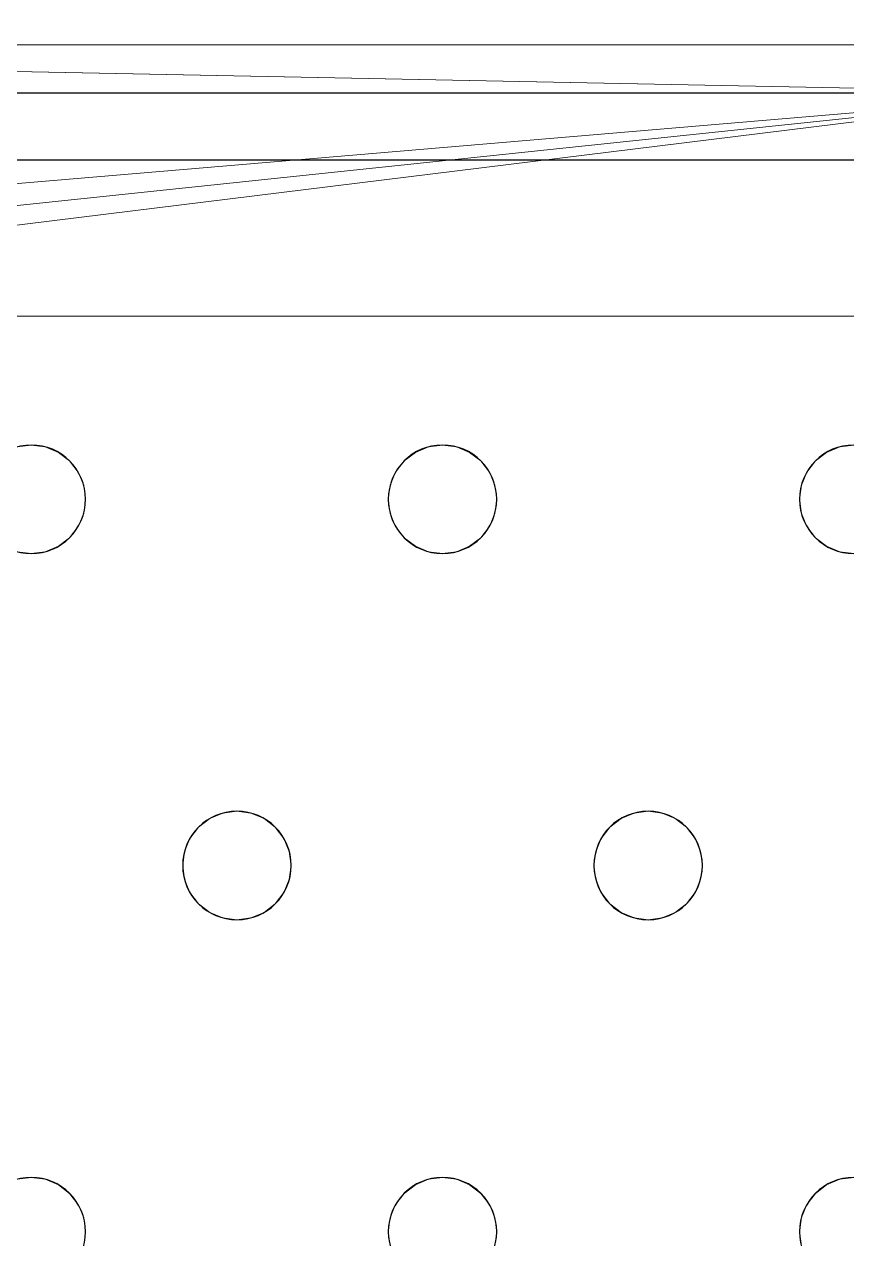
# Model space of a CAD drawing. Header units: millimetres. Extents: x -1 to 1201, y -701 to 1.
# Drawn here: x 998.9 to 1059.6, y -152.5 to -63 of the extents above; entities that cross this region are included whole.
import ezdxf

# ---------------------------------------------------------------- set-up
doc = ezdxf.new("R2010")
doc.units = ezdxf.units.MM
doc.layers.add('IQ_200_3D', color=1, linetype='Continuous')
doc.layers.add('IQ_204_2D', color=7, linetype='Continuous')

msp = doc.modelspace()

# ---------------------------------------------------------------- linework, layer by layer
at = {"layer": 'IQ_200_3D', "lineweight": 18}
for points in [[(1144.5, -64.5, 750), (55.5, -64.5, 750), (55.5, -84.5, 750), (1144.5, -84.5, 750)], [(1144.5, -84.5, 650), (55.5, -84.5, 650), (55.5, -64.5, 650), (1144.5, -64.5, 650)], [(1144.5, -64.5, 650), (55.5, -64.5, 650), (55.5, -64.5, 750), (1144.5, -64.5, 750)], [(1075.651, -73, 890), (1075.651, -73, 888), (645.451, -73, 888), (645.451, -73, 890)], [(1144.5, -84.5, 750), (55.5, -84.5, 750), (55.5, -84.5, 650), (1144.5, -84.5, 650)]]:
    msp.add_3dface(points, dxfattribs=at)
for points, invisible_edges in [([(1075.651, -73, 890), (645.451, -73, 890), (847.784, -94, 890), (878.118, -94, 890)], 14), ([(847.784, -94, 888), (645.451, -73, 888), (1075.651, -73, 888), (878.118, -94, 888)], 13), ([(1075.651, -73, 890), (878.118, -94, 890), (908.451, -94, 890), (938.784, -94, 890)], 15), ([(908.451, -94, 888), (878.118, -94, 888), (1075.651, -73, 888), (938.784, -94, 888)], 15), ([(1075.651, -73, 890), (938.784, -94, 890), (969.118, -94, 890), (999.451, -94, 890)], 15), ([(969.118, -94, 888), (938.784, -94, 888), (1075.651, -73, 888), (999.451, -94, 888)], 15), ([(1075.651, -73, 890), (999.451, -94, 890), (1000.486, -94.136, 890), (1028.749, -94.136, 890)], 13), ([(1075.651, -73, 888), (1000.486, -94.136, 888), (999.451, -94, 888)], 13), ([(1028.749, -94.136, 888), (1000.486, -94.136, 888), (1075.651, -73, 888), (1029.784, -94, 888)], 7), ([(1075.651, -73, 890), (1028.749, -94.136, 890), (1029.784, -94, 890)], 13), ([(1029.784, -94, 890), (1030.819, -94.136, 890), (1075.651, -73, 890)], 14), ([(1029.784, -94, 888), (1075.651, -73, 888), (1030.819, -94.136, 888)], 3), ([(1075.651, -73, 890), (1030.819, -94.136, 890), (1031.784, -94.536, 890), (1058.118, -94.536, 890)], 13), ([(1031.784, -94.536, 888), (1030.819, -94.136, 888), (1075.651, -73, 888), (1058.118, -94.536, 888)], 14), ([(1058.118, -94.536, 890), (1059.082, -94.136, 890), (1075.651, -73, 890)], 14), ([(1058.118, -94.536, 888), (1075.651, -73, 888), (1059.082, -94.136, 888)], 3), ([(1059.082, -94.136, 890), (1060.118, -94, 890), (1075.651, -73, 890)], 14), ([(1060.118, -94, 888), (1059.082, -94.136, 888), (1075.651, -73, 888)], 14), ([(969.118, -94, 890), (970.153, -94.136, 890), (998.416, -94.136, 890), (999.451, -94, 890)], 10), ([(998.416, -94.136, 888), (970.153, -94.136, 888), (969.118, -94, 888), (999.451, -94, 888)], 5), ([(998.416, -94.136, 888), (999.451, -94, 888), (999.451, -94, 890), (998.416, -94.136, 890)], 10), ([(999.451, -94, 888), (1000.486, -94.136, 888), (1000.486, -94.136, 890), (999.451, -94, 890)], 10), ([(1028.749, -94.136, 888), (1029.784, -94, 888), (1029.784, -94, 890), (1028.749, -94.136, 890)], 10), ([(1029.784, -94, 888), (1030.819, -94.136, 888), (1030.819, -94.136, 890), (1029.784, -94, 890)], 10), ([(1059.082, -94.136, 888), (1060.118, -94, 888), (1060.118, -94, 890), (1059.082, -94.136, 890)], 10), ([(1000.486, -94.136, 890), (1001.451, -94.536, 890), (1027.784, -94.536, 890), (1028.749, -94.136, 890)], 10), ([(1001.451, -94.536, 888), (1000.486, -94.136, 888), (1027.784, -94.536, 888), (1026.956, -95.172, 888)], 10), ([(1027.784, -94.536, 888), (1000.486, -94.136, 888), (1028.749, -94.136, 888)], 3), ([(1001.451, -94.536, 890), (1000.486, -94.136, 890), (1000.486, -94.136, 888), (1001.451, -94.536, 888)], 10), ([(1001.451, -94.536, 890), (1002.279, -95.172, 890), (1026.956, -95.172, 890), (1027.784, -94.536, 890)], 10), ([(1002.279, -95.172, 888), (1001.451, -94.536, 888), (1026.956, -95.172, 888), (1026.32, -96, 888)], 10), ([(1002.279, -95.172, 890), (1001.451, -94.536, 890), (1001.451, -94.536, 888), (1002.279, -95.172, 888)], 10), ([(1027.784, -94.536, 890), (1026.956, -95.172, 890), (1026.956, -95.172, 888), (1027.784, -94.536, 888)], 10), ([(1028.749, -94.136, 890), (1027.784, -94.536, 890), (1027.784, -94.536, 888), (1028.749, -94.136, 888)], 10), ([(1031.784, -94.536, 890), (1030.819, -94.136, 890), (1030.819, -94.136, 888), (1031.784, -94.536, 888)], 10), ([(1057.289, -95.172, 890), (1031.784, -94.536, 890), (1032.613, -95.172, 890), (1056.653, -96, 890)], 5), ([(1031.784, -94.536, 890), (1057.289, -95.172, 890), (1058.118, -94.536, 890)], 13), ([(1057.289, -95.172, 888), (1032.613, -95.172, 888), (1031.784, -94.536, 888), (1058.118, -94.536, 888)], 5), ([(1032.613, -95.172, 890), (1031.784, -94.536, 890), (1031.784, -94.536, 888), (1032.613, -95.172, 888)], 10), ([(1058.118, -94.536, 890), (1057.289, -95.172, 890), (1057.289, -95.172, 888), (1058.118, -94.536, 888)], 10), ([(1059.082, -94.136, 890), (1058.118, -94.536, 890), (1058.118, -94.536, 888), (1059.082, -94.136, 888)], 10), ([(1002.279, -95.172, 890), (1002.915, -96, 890), (1026.32, -96, 890), (1026.956, -95.172, 890)], 10), ([(1002.915, -96, 888), (1002.279, -95.172, 888), (1026.32, -96, 888), (1025.921, -96.965, 888)], 10), ([(1002.915, -96, 890), (1002.279, -95.172, 890), (1002.279, -95.172, 888), (1002.915, -96, 888)], 10), ([(1026.956, -95.172, 890), (1026.32, -96, 890), (1026.32, -96, 888), (1026.956, -95.172, 888)], 10), ([(1056.653, -96, 890), (1032.613, -95.172, 890), (1033.248, -96, 890), (1056.254, -96.965, 890)], 5), ([(1033.248, -96, 888), (1032.613, -95.172, 888), (1056.653, -96, 888), (1056.254, -96.965, 888)], 10), ([(1056.653, -96, 888), (1032.613, -95.172, 888), (1057.289, -95.172, 888)], 3), ([(1033.248, -96, 890), (1032.613, -95.172, 890), (1032.613, -95.172, 888), (1033.248, -96, 888)], 10), ([(1057.289, -95.172, 890), (1056.653, -96, 890), (1056.653, -96, 888), (1057.289, -95.172, 888)], 10), ([(1002.915, -96, 890), (1003.315, -96.965, 890), (1025.921, -96.965, 890), (1026.32, -96, 890)], 10), ([(1025.921, -96.965, 888), (1003.315, -96.965, 888), (1002.915, -96, 888)], 13), ([(1003.315, -96.965, 890), (1002.915, -96, 890), (1002.915, -96, 888), (1003.315, -96.965, 888)], 10), ([(1026.32, -96, 890), (1025.921, -96.965, 890), (1025.921, -96.965, 888), (1026.32, -96, 888)], 10), ([(1056.254, -96.965, 890), (1033.248, -96, 890), (1033.648, -96.965, 890), (1056.118, -98, 890)], 5), ([(1033.648, -96.965, 888), (1033.248, -96, 888), (1056.254, -96.965, 888), (1056.118, -98, 888)], 10), ([(1033.648, -96.965, 890), (1033.248, -96, 890), (1033.248, -96, 888), (1033.648, -96.965, 888)], 10), ([(1056.653, -96, 890), (1056.254, -96.965, 890), (1056.254, -96.965, 888), (1056.653, -96, 888)], 10), ([(1025.784, -98, 890), (1003.315, -96.965, 890), (1003.451, -98, 890), (1025.921, -99.035, 890)], 5), ([(1025.921, -96.965, 890), (1003.315, -96.965, 890), (1025.784, -98, 890)], 3), ([(1003.315, -96.965, 888), (1025.921, -96.965, 888), (1025.784, -98, 888), (1003.451, -98, 888)], 5), ([(1003.451, -98, 890), (1003.315, -96.965, 890), (1003.315, -96.965, 888), (1003.451, -98, 888)], 2), ([(1025.921, -96.965, 890), (1025.784, -98, 890), (1025.784, -98, 888), (1025.921, -96.965, 888)], 8), ([(1056.118, -98, 890), (1033.648, -96.965, 890), (1033.784, -98, 890), (1056.254, -99.035, 890)], 5), ([(1033.784, -98, 888), (1033.648, -96.965, 888), (1056.118, -98, 888), (1056.254, -99.035, 888)], 10), ([(1033.784, -98, 890), (1033.648, -96.965, 890), (1033.648, -96.965, 888), (1033.784, -98, 888)], 2), ([(1056.254, -96.965, 890), (1056.118, -98, 890), (1056.118, -98, 888), (1056.254, -96.965, 888)], 8), ([(1025.921, -99.035, 890), (1003.451, -98, 890), (1003.315, -99.035, 890), (1026.32, -100, 890)], 5), ([(1025.921, -99.035, 888), (1003.315, -99.035, 888), (1003.451, -98, 888), (1025.784, -98, 888)], 5), ([(1003.315, -99.035, 890), (1003.451, -98, 890), (1003.451, -98, 888), (1003.315, -99.035, 888)], 8), ([(1025.784, -98, 890), (1025.921, -99.035, 890), (1025.921, -99.035, 888), (1025.784, -98, 888)], 2), ([(1033.648, -99.035, 890), (1056.254, -99.035, 890), (1033.784, -98, 890)], 3), ([(1033.648, -99.035, 888), (1033.784, -98, 888), (1056.254, -99.035, 888), (1056.653, -100, 888)], 10), ([(1033.648, -99.035, 890), (1033.784, -98, 890), (1033.784, -98, 888), (1033.648, -99.035, 888)], 8), ([(1056.118, -98, 890), (1056.254, -99.035, 890), (1056.254, -99.035, 888), (1056.118, -98, 888)], 2), ([(1002.915, -100, 890), (1026.32, -100, 890), (1003.315, -99.035, 890)], 3), ([(1026.32, -100, 888), (1014.618, -121, 888), (1002.915, -100, 888), (1003.315, -99.035, 888)], 11), ([(1002.915, -100, 890), (1003.315, -99.035, 890), (1003.315, -99.035, 888), (1002.915, -100, 888)], 10), ([(1025.921, -99.035, 888), (1026.32, -100, 888), (1003.315, -99.035, 888)], 14), ([(1025.921, -99.035, 890), (1026.32, -100, 890), (1026.32, -100, 888), (1025.921, -99.035, 888)], 10), ([(1033.648, -99.035, 890), (1033.248, -100, 890), (1056.653, -100, 890), (1056.254, -99.035, 890)], 10), ([(1056.653, -100, 888), (1044.951, -121, 888), (1033.248, -100, 888), (1033.648, -99.035, 888)], 11), ([(1033.248, -100, 890), (1033.648, -99.035, 890), (1033.648, -99.035, 888), (1033.248, -100, 888)], 10), ([(1056.254, -99.035, 890), (1056.653, -100, 890), (1056.653, -100, 888), (1056.254, -99.035, 888)], 10), ([(1002.915, -100, 890), (1002.279, -100.828, 890), (1014.618, -121, 890), (1026.32, -100, 890)], 14), ([(1014.618, -121, 888), (1013.582, -121.136, 888), (1002.279, -100.828, 888), (1002.915, -100, 888)], 10), ([(1002.279, -100.828, 890), (1002.915, -100, 890), (1002.915, -100, 888), (1002.279, -100.828, 888)], 10), ([(1014.618, -121, 890), (1015.653, -121.136, 890), (1026.956, -100.828, 890), (1026.32, -100, 890)], 10), ([(1026.956, -100.828, 888), (1015.653, -121.136, 888), (1014.618, -121, 888), (1026.32, -100, 888)], 5), ([(1026.32, -100, 890), (1026.956, -100.828, 890), (1026.956, -100.828, 888), (1026.32, -100, 888)], 10), ([(1033.248, -100, 890), (1032.613, -100.828, 890), (1044.951, -121, 890), (1056.653, -100, 890)], 14), ([(1044.951, -121, 888), (1043.916, -121.136, 888), (1032.613, -100.828, 888), (1033.248, -100, 888)], 10), ([(1032.613, -100.828, 890), (1033.248, -100, 890), (1033.248, -100, 888), (1032.613, -100.828, 888)], 10), ([(1044.951, -121, 890), (1057.289, -100.828, 890), (1056.653, -100, 890)], 13), ([(1044.951, -121, 888), (1056.653, -100, 888), (1057.289, -100.828, 888)], 13), ([(1056.653, -100, 890), (1057.289, -100.828, 890), (1057.289, -100.828, 888), (1056.653, -100, 888)], 10), ([(1002.279, -100.828, 890), (1001.451, -101.464, 890), (1013.582, -121.136, 890), (1014.618, -121, 890)], 10), ([(1001.451, -101.464, 888), (1002.279, -100.828, 888), (1013.582, -121.136, 888)], 14), ([(1001.451, -101.464, 890), (1002.279, -100.828, 890), (1002.279, -100.828, 888), (1001.451, -101.464, 888)], 10), ([(1015.653, -121.136, 890), (1027.784, -101.464, 890), (1026.956, -100.828, 890)], 13), ([(1015.653, -121.136, 888), (1026.956, -100.828, 888), (1027.784, -101.464, 888)], 13), ([(1026.956, -100.828, 890), (1027.784, -101.464, 890), (1027.784, -101.464, 888), (1026.956, -100.828, 888)], 10), ([(1032.613, -100.828, 890), (1031.784, -101.464, 890), (1043.916, -121.136, 890), (1044.951, -121, 890)], 10), ([(1043.916, -121.136, 888), (1042.951, -121.536, 888), (1031.784, -101.464, 888), (1032.613, -100.828, 888)], 10), ([(1031.784, -101.464, 890), (1032.613, -100.828, 890), (1032.613, -100.828, 888), (1031.784, -101.464, 888)], 10), ([(1057.289, -100.828, 890), (1044.951, -121, 890), (1045.986, -121.136, 890), (1058.118, -101.464, 890)], 5), ([(1045.986, -121.136, 888), (1044.951, -121, 888), (1057.289, -100.828, 888), (1058.118, -101.464, 888)], 10), ([(1057.289, -100.828, 890), (1058.118, -101.464, 890), (1058.118, -101.464, 888), (1057.289, -100.828, 888)], 10), ([(987.113, -122.172, 888), (986.284, -121.536, 888), (998.416, -101.864, 888), (999.451, -102, 888)], 10), ([(987.113, -122.172, 890), (987.748, -123, 890), (999.451, -102, 890), (998.416, -101.864, 890)], 10), ([(987.748, -123, 888), (987.113, -122.172, 888), (999.451, -102, 888), (1011.153, -123, 888)], 14), ([(987.748, -123, 890), (1010.754, -123.965, 890), (1011.153, -123, 890), (999.451, -102, 890)], 13), ([(999.451, -102, 888), (998.416, -101.864, 888), (998.416, -101.864, 890), (999.451, -102, 890)], 10), ([(999.451, -102, 890), (1011.153, -123, 890), (1011.789, -122.172, 890), (1000.486, -101.864, 890)], 5), ([(1000.486, -101.864, 888), (1012.618, -121.536, 888), (1011.789, -122.172, 888), (999.451, -102, 888)], 5), ([(1000.486, -101.864, 888), (999.451, -102, 888), (999.451, -102, 890), (1000.486, -101.864, 890)], 10), ([(1011.789, -122.172, 888), (1011.153, -123, 888), (999.451, -102, 888)], 14), ([(1001.451, -101.464, 890), (1000.486, -101.864, 890), (1012.618, -121.536, 890), (1013.582, -121.136, 890)], 10), ([(1001.451, -101.464, 888), (1013.582, -121.136, 888), (1012.618, -121.536, 888), (1000.486, -101.864, 888)], 5), ([(1000.486, -101.864, 890), (1001.451, -101.464, 890), (1001.451, -101.464, 888), (1000.486, -101.864, 888)], 10), ([(1012.618, -121.536, 890), (1000.486, -101.864, 890), (1011.789, -122.172, 890)], 3), ([(1027.784, -101.464, 890), (1015.653, -121.136, 890), (1016.618, -121.536, 890), (1028.749, -101.864, 890)], 5), ([(1016.618, -121.536, 888), (1015.653, -121.136, 888), (1027.784, -101.464, 888), (1028.749, -101.864, 888)], 10), ([(1028.749, -101.864, 890), (1016.618, -121.536, 890), (1017.446, -122.172, 890), (1029.784, -102, 890)], 5), ([(1017.446, -122.172, 888), (1016.618, -121.536, 888), (1028.749, -101.864, 888), (1029.784, -102, 888)], 10), ([(1029.784, -102, 890), (1017.446, -122.172, 890), (1018.082, -123, 890), (1041.487, -123, 890)], 13), ([(1017.446, -122.172, 888), (1029.784, -102, 888), (1018.082, -123, 888)], 3), ([(1041.487, -123, 888), (1018.082, -123, 888), (1029.784, -102, 888), (1042.123, -122.172, 888)], 7), ([(1027.784, -101.464, 890), (1028.749, -101.864, 890), (1028.749, -101.864, 888), (1027.784, -101.464, 888)], 10), ([(1029.784, -102, 888), (1028.749, -101.864, 888), (1028.749, -101.864, 890), (1029.784, -102, 890)], 10), ([(1042.123, -122.172, 890), (1042.951, -121.536, 890), (1030.819, -101.864, 890), (1029.784, -102, 890)], 10), ([(1030.819, -101.864, 888), (1042.951, -121.536, 888), (1042.123, -122.172, 888), (1029.784, -102, 888)], 5), ([(1030.819, -101.864, 888), (1029.784, -102, 888), (1029.784, -102, 890), (1030.819, -101.864, 890)], 10), ([(1029.784, -102, 890), (1041.487, -123, 890), (1042.123, -122.172, 890)], 13), ([(1031.784, -101.464, 890), (1030.819, -101.864, 890), (1042.951, -121.536, 890), (1043.916, -121.136, 890)], 10), ([(1042.951, -121.536, 888), (1030.819, -101.864, 888), (1031.784, -101.464, 888)], 13), ([(1030.819, -101.864, 890), (1031.784, -101.464, 890), (1031.784, -101.464, 888), (1030.819, -101.864, 888)], 10), ([(1058.118, -101.464, 890), (1045.986, -121.136, 890), (1046.951, -121.536, 890), (1059.082, -101.864, 890)], 5), ([(1046.951, -121.536, 888), (1045.986, -121.136, 888), (1058.118, -101.464, 888), (1059.082, -101.864, 888)], 10), ([(1059.082, -101.864, 890), (1046.951, -121.536, 890), (1047.779, -122.172, 890)], 13), ([(1047.779, -122.172, 888), (1046.951, -121.536, 888), (1059.082, -101.864, 888), (1060.118, -102, 888)], 10), ([(1047.779, -122.172, 890), (1048.415, -123, 890), (1060.118, -102, 890), (1059.082, -101.864, 890)], 10), ([(1047.779, -122.172, 888), (1060.118, -102, 888), (1048.415, -123, 888)], 3), ([(1071.82, -123, 890), (1060.118, -102, 890), (1048.415, -123, 890), (1071.421, -123.965, 890)], 7), ([(1060.118, -102, 888), (1072.456, -122.172, 888), (1071.82, -123, 888), (1048.415, -123, 888)], 13), ([(1058.118, -101.464, 890), (1059.082, -101.864, 890), (1059.082, -101.864, 888), (1058.118, -101.464, 888)], 10), ([(1060.118, -102, 888), (1059.082, -101.864, 888), (1059.082, -101.864, 890), (1060.118, -102, 890)], 10), ([(1012.618, -121.536, 890), (1011.789, -122.172, 890), (1011.789, -122.172, 888), (1012.618, -121.536, 888)], 10), ([(1013.582, -121.136, 890), (1012.618, -121.536, 890), (1012.618, -121.536, 888), (1013.582, -121.136, 888)], 10), ([(1013.582, -121.136, 888), (1014.618, -121, 888), (1014.618, -121, 890), (1013.582, -121.136, 890)], 10), ([(1014.618, -121, 888), (1015.653, -121.136, 888), (1015.653, -121.136, 890), (1014.618, -121, 890)], 10), ([(1016.618, -121.536, 890), (1015.653, -121.136, 890), (1015.653, -121.136, 888), (1016.618, -121.536, 888)], 10), ([(1017.446, -122.172, 890), (1016.618, -121.536, 890), (1016.618, -121.536, 888), (1017.446, -122.172, 888)], 10), ([(1042.951, -121.536, 890), (1042.123, -122.172, 890), (1042.123, -122.172, 888), (1042.951, -121.536, 888)], 10), ([(1043.916, -121.136, 890), (1042.951, -121.536, 890), (1042.951, -121.536, 888), (1043.916, -121.136, 888)], 10), ([(1043.916, -121.136, 888), (1044.951, -121, 888), (1044.951, -121, 890), (1043.916, -121.136, 890)], 10), ([(1044.951, -121, 888), (1045.986, -121.136, 888), (1045.986, -121.136, 890), (1044.951, -121, 890)], 10), ([(1046.951, -121.536, 890), (1045.986, -121.136, 890), (1045.986, -121.136, 888), (1046.951, -121.536, 888)], 10), ([(1047.779, -122.172, 890), (1046.951, -121.536, 890), (1046.951, -121.536, 888), (1047.779, -122.172, 888)], 10), ([(1011.789, -122.172, 890), (1011.153, -123, 890), (1011.153, -123, 888), (1011.789, -122.172, 888)], 10), ([(1018.082, -123, 890), (1017.446, -122.172, 890), (1017.446, -122.172, 888), (1018.082, -123, 888)], 10), ([(1042.123, -122.172, 890), (1041.487, -123, 890), (1041.487, -123, 888), (1042.123, -122.172, 888)], 10), ([(1048.415, -123, 890), (1047.779, -122.172, 890), (1047.779, -122.172, 888), (1048.415, -123, 888)], 10), ([(988.148, -123.965, 890), (1010.618, -125, 890), (1010.754, -123.965, 890), (987.748, -123, 890)], 5), ([(1010.754, -123.965, 888), (988.148, -123.965, 888), (987.748, -123, 888), (1011.153, -123, 888)], 5), ([(1011.153, -123, 890), (1010.754, -123.965, 890), (1010.754, -123.965, 888), (1011.153, -123, 888)], 10), ([(1018.082, -123, 890), (1018.481, -123.965, 890), (1041.087, -123.965, 890), (1041.487, -123, 890)], 10), ([(1041.087, -123.965, 888), (1018.481, -123.965, 888), (1018.082, -123, 888), (1041.487, -123, 888)], 5), ([(1018.481, -123.965, 890), (1018.082, -123, 890), (1018.082, -123, 888), (1018.481, -123.965, 888)], 10), ([(1041.487, -123, 890), (1041.087, -123.965, 890), (1041.087, -123.965, 888), (1041.487, -123, 888)], 10), ([(1071.421, -123.965, 890), (1048.415, -123, 890), (1048.815, -123.965, 890), (1071.284, -125, 890)], 5), ([(1071.421, -123.965, 888), (1048.815, -123.965, 888), (1048.415, -123, 888), (1071.82, -123, 888)], 5), ([(1048.815, -123.965, 890), (1048.415, -123, 890), (1048.415, -123, 888), (1048.815, -123.965, 888)], 10), ([(1010.618, -125, 890), (988.148, -123.965, 890), (988.284, -125, 890), (1010.754, -126.035, 890)], 5), ([(988.148, -123.965, 888), (1010.754, -123.965, 888), (1010.618, -125, 888), (988.284, -125, 888)], 5), ([(1010.754, -123.965, 890), (1010.618, -125, 890), (1010.618, -125, 888), (1010.754, -123.965, 888)], 8), ([(1018.481, -123.965, 890), (1018.618, -125, 890), (1040.951, -125, 890), (1041.087, -123.965, 890)], 10), ([(1018.618, -125, 888), (1018.481, -123.965, 888), (1040.951, -125, 888), (1041.087, -126.035, 888)], 10), ([(1040.951, -125, 888), (1018.481, -123.965, 888), (1041.087, -123.965, 888)], 3), ([(1018.618, -125, 890), (1018.481, -123.965, 890), (1018.481, -123.965, 888), (1018.618, -125, 888)], 2), ([(1041.087, -123.965, 890), (1040.951, -125, 890), (1040.951, -125, 888), (1041.087, -123.965, 888)], 8), ([(1071.284, -125, 890), (1048.815, -123.965, 890), (1048.951, -125, 890), (1071.421, -126.035, 890)], 5), ([(1071.284, -125, 888), (1048.951, -125, 888), (1048.815, -123.965, 888), (1071.421, -123.965, 888)], 5), ([(1048.951, -125, 890), (1048.815, -123.965, 890), (1048.815, -123.965, 888), (1048.951, -125, 888)], 2), ([(1010.754, -126.035, 890), (988.284, -125, 890), (988.148, -126.035, 890)], 13), ([(988.284, -125, 888), (1010.618, -125, 888), (1010.754, -126.035, 888), (988.148, -126.035, 888)], 5), ([(1010.618, -125, 890), (1010.754, -126.035, 890), (1010.754, -126.035, 888), (1010.618, -125, 888)], 2), ([(1018.618, -125, 890), (1018.481, -126.035, 890), (1041.087, -126.035, 890), (1040.951, -125, 890)], 10), ([(1018.481, -126.035, 888), (1018.618, -125, 888), (1041.087, -126.035, 888), (1041.487, -127, 888)], 10), ([(1018.481, -126.035, 890), (1018.618, -125, 890), (1018.618, -125, 888), (1018.481, -126.035, 888)], 8), ([(1040.951, -125, 890), (1041.087, -126.035, 890), (1041.087, -126.035, 888), (1040.951, -125, 888)], 2), ([(1071.421, -126.035, 890), (1048.951, -125, 890), (1048.815, -126.035, 890)], 13), ([(1048.951, -125, 888), (1071.284, -125, 888), (1071.421, -126.035, 888), (1048.815, -126.035, 888)], 5), ([(1048.815, -126.035, 890), (1048.951, -125, 890), (1048.951, -125, 888), (1048.815, -126.035, 888)], 8), ([(988.148, -126.035, 890), (987.748, -127, 890), (1011.153, -127, 890), (1010.754, -126.035, 890)], 10), ([(1011.153, -127, 888), (987.748, -127, 888), (988.148, -126.035, 888), (1010.754, -126.035, 888)], 5), ([(1010.754, -126.035, 890), (1011.153, -127, 890), (1011.153, -127, 888), (1010.754, -126.035, 888)], 10), ([(1018.082, -127, 890), (1029.784, -148, 890), (1041.487, -127, 890), (1018.481, -126.035, 890)], 7), ([(1018.082, -127, 888), (1018.481, -126.035, 888), (1041.487, -127, 888)], 14), ([(1018.082, -127, 890), (1018.481, -126.035, 890), (1018.481, -126.035, 888), (1018.082, -127, 888)], 10), ([(1018.481, -126.035, 890), (1041.487, -127, 890), (1041.087, -126.035, 890)], 13), ([(1041.087, -126.035, 890), (1041.487, -127, 890), (1041.487, -127, 888), (1041.087, -126.035, 888)], 10), ([(1048.815, -126.035, 890), (1048.415, -127, 890), (1071.82, -127, 890), (1071.421, -126.035, 890)], 10), ([(1071.82, -127, 888), (1060.118, -148, 888), (1048.415, -127, 888), (1048.815, -126.035, 888)], 11), ([(1048.415, -127, 890), (1048.815, -126.035, 890), (1048.815, -126.035, 888), (1048.415, -127, 888)], 10), ([(1048.815, -126.035, 888), (1071.421, -126.035, 888), (1071.82, -127, 888)], 13), ([(987.748, -127, 890), (987.113, -127.828, 890), (999.451, -148, 890), (1011.153, -127, 890)], 14), ([(999.451, -148, 888), (987.113, -127.828, 888), (987.748, -127, 888), (1011.153, -127, 888)], 13), ([(999.451, -148, 890), (1000.486, -148.136, 890), (1011.789, -127.828, 890), (1011.153, -127, 890)], 10), ([(1011.789, -127.828, 888), (1000.486, -148.136, 888), (999.451, -148, 888), (1011.153, -127, 888)], 5), ([(1011.153, -127, 890), (1011.789, -127.828, 890), (1011.789, -127.828, 888), (1011.153, -127, 888)], 10), ([(1029.784, -148, 890), (1018.082, -127, 890), (1017.446, -127.828, 890), (1028.749, -148.136, 890)], 5), ([(1029.784, -148, 888), (1028.749, -148.136, 888), (1017.446, -127.828, 888), (1018.082, -127, 888)], 10), ([(1017.446, -127.828, 890), (1018.082, -127, 890), (1018.082, -127, 888), (1017.446, -127.828, 888)], 10), ([(1029.784, -148, 888), (1018.082, -127, 888), (1041.487, -127, 888), (1042.123, -127.828, 888)], 11), ([(1042.123, -127.828, 890), (1041.487, -127, 890), (1029.784, -148, 890), (1030.819, -148.136, 890)], 10), ([(1041.487, -127, 890), (1042.123, -127.828, 890), (1042.123, -127.828, 888), (1041.487, -127, 888)], 10), ([(1048.415, -127, 890), (1047.779, -127.828, 890), (1060.118, -148, 890), (1071.82, -127, 890)], 14), ([(1048.415, -127, 888), (1060.118, -148, 888), (1047.779, -127.828, 888)], 3), ([(1047.779, -127.828, 890), (1048.415, -127, 890), (1048.415, -127, 888), (1047.779, -127.828, 888)], 10), ([(987.113, -127.828, 890), (986.284, -128.464, 890), (998.416, -148.136, 890), (999.451, -148, 890)], 10), ([(998.416, -148.136, 888), (986.284, -128.464, 888), (987.113, -127.828, 888), (999.451, -148, 888)], 5), ([(1000.486, -148.136, 890), (1001.451, -148.536, 890), (1012.618, -128.464, 890), (1011.789, -127.828, 890)], 10), ([(1012.618, -128.464, 888), (1001.451, -148.536, 888), (1000.486, -148.136, 888), (1011.789, -127.828, 888)], 5), ([(1011.789, -127.828, 890), (1012.618, -128.464, 890), (1012.618, -128.464, 888), (1011.789, -127.828, 888)], 10), ([(1016.618, -128.464, 890), (1028.749, -148.136, 890), (1017.446, -127.828, 890)], 3), ([(1028.749, -148.136, 888), (1027.784, -148.536, 888), (1016.618, -128.464, 888), (1017.446, -127.828, 888)], 10), ([(1016.618, -128.464, 890), (1017.446, -127.828, 890), (1017.446, -127.828, 888), (1016.618, -128.464, 888)], 10), ([(1030.819, -148.136, 888), (1029.784, -148, 888), (1042.123, -127.828, 888), (1042.951, -128.464, 888)], 10), ([(1042.951, -128.464, 890), (1042.123, -127.828, 890), (1030.819, -148.136, 890), (1031.784, -148.536, 890)], 10), ([(1042.123, -127.828, 890), (1042.951, -128.464, 890), (1042.951, -128.464, 888), (1042.123, -127.828, 888)], 10), ([(1059.082, -148.136, 890), (1060.118, -148, 890), (1047.779, -127.828, 890), (1046.951, -128.464, 890)], 10), ([(1047.779, -127.828, 888), (1060.118, -148, 888), (1059.082, -148.136, 888), (1046.951, -128.464, 888)], 5), ([(1046.951, -128.464, 890), (1047.779, -127.828, 890), (1047.779, -127.828, 888), (1046.951, -128.464, 888)], 10), ([(1013.582, -128.864, 890), (1012.618, -128.464, 890), (1001.451, -148.536, 890), (1002.279, -149.172, 890)], 10), ([(1013.582, -128.864, 888), (1002.279, -149.172, 888), (1001.451, -148.536, 888), (1012.618, -128.464, 888)], 5), ([(1014.618, -129, 890), (1013.582, -128.864, 890), (1002.279, -149.172, 890), (1002.915, -150, 890)], 10), ([(1014.618, -129, 888), (1002.279, -149.172, 888), (1013.582, -128.864, 888)], 3), ([(1012.618, -128.464, 890), (1013.582, -128.864, 890), (1013.582, -128.864, 888), (1012.618, -128.464, 888)], 10), ([(1014.618, -129, 888), (1013.582, -128.864, 888), (1013.582, -128.864, 890), (1014.618, -129, 890)], 10), ([(1015.653, -128.864, 890), (1014.618, -129, 890), (1026.956, -149.172, 890), (1027.784, -148.536, 890)], 10), ([(1026.956, -149.172, 888), (1026.32, -150, 888), (1014.618, -129, 888), (1015.653, -128.864, 888)], 10), ([(1015.653, -128.864, 888), (1014.618, -129, 888), (1014.618, -129, 890), (1015.653, -128.864, 890)], 10), ([(1016.618, -128.464, 890), (1015.653, -128.864, 890), (1027.784, -148.536, 890), (1028.749, -148.136, 890)], 10), ([(1027.784, -148.536, 888), (1026.956, -149.172, 888), (1015.653, -128.864, 888), (1016.618, -128.464, 888)], 10), ([(1015.653, -128.864, 890), (1016.618, -128.464, 890), (1016.618, -128.464, 888), (1015.653, -128.864, 888)], 10), ([(1031.784, -148.536, 888), (1030.819, -148.136, 888), (1042.951, -128.464, 888), (1043.916, -128.864, 888)], 10), ([(1042.951, -128.464, 890), (1031.784, -148.536, 890), (1043.916, -128.864, 890)], 3), ([(1043.916, -128.864, 890), (1031.784, -148.536, 890), (1032.613, -149.172, 890), (1044.951, -129, 890)], 5), ([(1032.613, -149.172, 888), (1031.784, -148.536, 888), (1043.916, -128.864, 888), (1044.951, -129, 888)], 10), ([(1042.951, -128.464, 890), (1043.916, -128.864, 890), (1043.916, -128.864, 888), (1042.951, -128.464, 888)], 10), ([(1044.951, -129, 888), (1043.916, -128.864, 888), (1043.916, -128.864, 890), (1044.951, -129, 890)], 10), ([(1045.986, -128.864, 890), (1044.951, -129, 890), (1057.289, -149.172, 890), (1058.118, -148.536, 890)], 10), ([(1045.986, -128.864, 888), (1058.118, -148.536, 888), (1057.289, -149.172, 888), (1044.951, -129, 888)], 5), ([(1045.986, -128.864, 888), (1044.951, -129, 888), (1044.951, -129, 890), (1045.986, -128.864, 890)], 10), ([(1046.951, -128.464, 890), (1045.986, -128.864, 890), (1058.118, -148.536, 890), (1059.082, -148.136, 890)], 10), ([(1058.118, -148.536, 888), (1045.986, -128.864, 888), (1046.951, -128.464, 888), (1059.082, -148.136, 888)], 5), ([(1045.986, -128.864, 890), (1046.951, -128.464, 890), (1046.951, -128.464, 888), (1045.986, -128.864, 888)], 10), ([(1002.915, -150, 888), (1002.279, -149.172, 888), (1014.618, -129, 888), (1026.32, -150, 888)], 14), ([(1014.618, -129, 890), (1002.915, -150, 890), (1026.32, -150, 890), (1026.956, -149.172, 890)], 11), ([(1044.951, -129, 890), (1032.613, -149.172, 890), (1033.248, -150, 890), (1056.653, -150, 890)], 13), ([(1033.248, -150, 888), (1032.613, -149.172, 888), (1044.951, -129, 888), (1056.653, -150, 888)], 14), ([(1057.289, -149.172, 890), (1044.951, -129, 890), (1056.653, -150, 890)], 3), ([(1056.653, -150, 888), (1044.951, -129, 888), (1057.289, -149.172, 888)], 3), ([(998.416, -148.136, 888), (999.451, -148, 888), (999.451, -148, 890), (998.416, -148.136, 890)], 10), ([(999.451, -148, 888), (1000.486, -148.136, 888), (1000.486, -148.136, 890), (999.451, -148, 890)], 10), ([(1001.451, -148.536, 890), (1000.486, -148.136, 890), (1000.486, -148.136, 888), (1001.451, -148.536, 888)], 10), ([(1002.279, -149.172, 890), (1001.451, -148.536, 890), (1001.451, -148.536, 888), (1002.279, -149.172, 888)], 10), ([(1027.784, -148.536, 890), (1026.956, -149.172, 890), (1026.956, -149.172, 888), (1027.784, -148.536, 888)], 10), ([(1028.749, -148.136, 890), (1027.784, -148.536, 890), (1027.784, -148.536, 888), (1028.749, -148.136, 888)], 10), ([(1028.749, -148.136, 888), (1029.784, -148, 888), (1029.784, -148, 890), (1028.749, -148.136, 890)], 10), ([(1029.784, -148, 888), (1030.819, -148.136, 888), (1030.819, -148.136, 890), (1029.784, -148, 890)], 10), ([(1031.784, -148.536, 890), (1030.819, -148.136, 890), (1030.819, -148.136, 888), (1031.784, -148.536, 888)], 10), ([(1032.613, -149.172, 890), (1031.784, -148.536, 890), (1031.784, -148.536, 888), (1032.613, -149.172, 888)], 10), ([(1058.118, -148.536, 890), (1057.289, -149.172, 890), (1057.289, -149.172, 888), (1058.118, -148.536, 888)], 10), ([(1059.082, -148.136, 890), (1058.118, -148.536, 890), (1058.118, -148.536, 888), (1059.082, -148.136, 888)], 10), ([(1059.082, -148.136, 888), (1060.118, -148, 888), (1060.118, -148, 890), (1059.082, -148.136, 890)], 10), ([(1002.915, -150, 890), (1002.279, -149.172, 890), (1002.279, -149.172, 888), (1002.915, -150, 888)], 10), ([(1026.956, -149.172, 890), (1026.32, -150, 890), (1026.32, -150, 888), (1026.956, -149.172, 888)], 10), ([(1033.248, -150, 890), (1032.613, -149.172, 890), (1032.613, -149.172, 888), (1033.248, -150, 888)], 10), ([(1057.289, -149.172, 890), (1056.653, -150, 890), (1056.653, -150, 888), (1057.289, -149.172, 888)], 10), ([(1002.915, -150, 890), (1003.315, -150.965, 890), (1025.921, -150.965, 890), (1026.32, -150, 890)], 10), ([(1003.315, -150.965, 888), (1002.915, -150, 888), (1025.921, -150.965, 888), (1025.784, -152, 888)], 10), ([(1002.915, -150, 888), (1026.32, -150, 888), (1025.921, -150.965, 888)], 13), ([(1003.315, -150.965, 890), (1002.915, -150, 890), (1002.915, -150, 888), (1003.315, -150.965, 888)], 10), ([(1026.32, -150, 890), (1025.921, -150.965, 890), (1025.921, -150.965, 888), (1026.32, -150, 888)], 10), ([(1056.254, -150.965, 890), (1033.248, -150, 890), (1033.648, -150.965, 890), (1056.118, -152, 890)], 5), ([(1056.254, -150.965, 890), (1056.653, -150, 890), (1033.248, -150, 890)], 14), ([(1056.254, -150.965, 888), (1033.648, -150.965, 888), (1033.248, -150, 888), (1056.653, -150, 888)], 5), ([(1033.648, -150.965, 890), (1033.248, -150, 890), (1033.248, -150, 888), (1033.648, -150.965, 888)], 10), ([(1056.653, -150, 890), (1056.254, -150.965, 890), (1056.254, -150.965, 888), (1056.653, -150, 888)], 10), ([(1003.315, -150.965, 890), (1003.451, -152, 890), (1025.784, -152, 890), (1025.921, -150.965, 890)], 10), ([(1025.784, -152, 888), (1025.921, -153.035, 888), (1003.451, -152, 888), (1003.315, -150.965, 888)], 10), ([(1003.451, -152, 890), (1003.315, -150.965, 890), (1003.315, -150.965, 888), (1003.451, -152, 888)], 2), ([(1025.921, -150.965, 890), (1025.784, -152, 890), (1025.784, -152, 888), (1025.921, -150.965, 888)], 8), ([(1056.118, -152, 890), (1033.648, -150.965, 890), (1033.784, -152, 890)], 13), ([(1033.784, -152, 888), (1033.648, -150.965, 888), (1056.118, -152, 888), (1056.254, -153.035, 888)], 10), ([(1033.648, -150.965, 888), (1056.254, -150.965, 888), (1056.118, -152, 888)], 13), ([(1033.784, -152, 890), (1033.648, -150.965, 890), (1033.648, -150.965, 888), (1033.784, -152, 888)], 2), ([(1056.254, -150.965, 890), (1056.118, -152, 890), (1056.118, -152, 888), (1056.254, -150.965, 888)], 8), ([(1003.451, -152, 890), (1003.315, -153.035, 890), (1025.921, -153.035, 890), (1025.784, -152, 890)], 10), ([(1025.921, -153.035, 888), (1026.32, -154, 888), (1003.315, -153.035, 888), (1003.451, -152, 888)], 10), ([(1003.315, -153.035, 890), (1003.451, -152, 890), (1003.451, -152, 888), (1003.315, -153.035, 888)], 8), ([(1025.784, -152, 890), (1025.921, -153.035, 890), (1025.921, -153.035, 888), (1025.784, -152, 888)], 2), ([(1033.784, -152, 890), (1033.648, -153.035, 890), (1056.254, -153.035, 890), (1056.118, -152, 890)], 10), ([(1033.648, -153.035, 888), (1033.784, -152, 888), (1056.254, -153.035, 888), (1056.653, -154, 888)], 10), ([(1033.648, -153.035, 890), (1033.784, -152, 890), (1033.784, -152, 888), (1033.648, -153.035, 888)], 8), ([(1056.118, -152, 890), (1056.254, -153.035, 890), (1056.254, -153.035, 888), (1056.118, -152, 888)], 2)]:
    msp.add_3dface(points, dxfattribs=dict(at, invisible_edges=invisible_edges))
at = {"layer": 'IQ_204_2D'}
for p, q in [((122.5, -68.034), (1077.5, -68.034)), ((1075.651, -73), (645.451, -73))]:
    msp.add_line(p, q, dxfattribs=at)
for centre, start, end in [((999.451, -98), 360, 180), ((1029.784, -98), 0, 180), ((1060.118, -98), 360, 180), ((999.451, -98), 180, 360), ((1029.784, -98), 180, 360), ((1060.118, -98), 180, 360), ((1014.618, -125), 0, 180), ((1044.951, -125), 360, 180), ((1014.618, -125), 180, 360), ((1044.951, -125), 180, 360), ((999.451, -152), 360, 180), ((1029.784, -152), 0, 180), ((1060.118, -152), 360, 180), ((999.451, -152), 180, 360), ((1029.784, -152), 180, 360), ((1060.118, -152), 180, 360)]:
    msp.add_arc(centre, 4, start, end, dxfattribs=at)

# ---------------------------------------------------------------- meshes
at = {"layer": 'IQ_200_3D', "lineweight": 18}
mesh = msp.add_polyface(dxfattribs=at)
corners = [(1200, 0, 850), (1200, -700, 850), (0, -700, 850), (0, 0, 850), (810.5, -594, 850), (811.556, -602.023, 850), (814.653, -609.5, 850), (819.58, -615.92, 850), (826, -620.847, 850), (833.477, -623.944, 850), (841.5, -625, 850), (1059.5, -625, 850), (1067.523, -623.944, 850), (1075, -620.847, 850), (1081.42, -615.92, 850), (1086.347, -609.5, 850), (1089.444, -602.023, 850), (1090.5, -594, 850), (1090.5, -476, 850), (1089.444, -467.977, 850), (1086.347, -460.5, 850), (1081.42, -454.08, 850), (1075, -449.153, 850), (1067.523, -446.056, 850), (1059.5, -445, 850), (841.5, -445, 850), (833.477, -446.056, 850), (826, -449.153, 850), (819.58, -454.08, 850), (814.653, -460.5, 850), (811.556, -467.977, 850), (810.5, -476, 850)]
mesh.append_faces([[corners[k] for k in face] for face in [(29, 3, 28), (6, 2, 5), (4, 2, 31), (23, 0, 22), (13, 1, 12), (15, 1, 14), (11, 1, 10)]], dxfattribs={"vtx0": -1, "vtx1": -1})
mesh.append_faces([[corners[k] for k in face] for face in [(3, 29, 30, 2), (2, 30, 31), (0, 25, 26), (2, 6, 7), (2, 9, 10, 1), (0, 20, 21), (1, 18, 19), (1, 15, 16)]], dxfattribs={"vtx0": -1, "vtx2": -1})
mesh.append_faces([[corners[k] for k in face] for face in [(27, 28, 3), (4, 5, 2), (7, 8, 2), (8, 9, 2), (23, 24, 0), (21, 22, 0), (24, 25, 0), (13, 14, 1), (11, 12, 1), (16, 17, 1), (17, 18, 1)]], dxfattribs={"vtx1": -1, "vtx2": -1})
mesh.append_faces([[corners[k] for k in face] for face in [(26, 27, 3, 0), (19, 20, 0, 1)]], dxfattribs={"vtx1": -1, "vtx3": -1})
mesh = msp.add_polyface(dxfattribs=at)
corners = [(1200, -700, 900), (1200, -23, 900), (0, -23, 900), (0, -700, 900), (90, -35.113, 900), (1110, -35.113, 900), (1129.382, -37.665, 900), (1147.443, -45.146, 900), (1162.953, -57.047, 900), (1174.854, -72.557, 900), (1182.335, -90.618, 900), (1184.887, -110, 900), (1184.887, -610, 900), (1182.335, -629.382, 900), (1174.854, -647.443, 900), (1162.953, -662.953, 900), (1147.443, -674.854, 900), (1129.382, -682.335, 900), (1110, -684.887, 900), (90, -684.887, 900), (70.618, -682.335, 900), (52.557, -674.854, 900), (37.047, -662.953, 900), (25.146, -647.443, 900), (17.665, -629.382, 900), (15.113, -610, 900), (15.113, -110, 900), (17.665, -90.618, 900), (25.146, -72.557, 900), (37.047, -57.047, 900), (52.557, -45.146, 900), (70.618, -37.665, 900)]
mesh.append_faces([[corners[k] for k in face] for face in [(9, 1, 8), (14, 0, 13), (31, 2, 30), (28, 2, 27), (21, 3, 20), (23, 3, 22)]], dxfattribs={"vtx0": -1, "vtx1": -1})
mesh.append_faces([[corners[k] for k in face] for face in [(1, 9, 10), (1, 11, 12, 0), (0, 14, 15), (0, 18, 19, 3), (2, 28, 29), (3, 23, 24)]], dxfattribs={"vtx0": -1, "vtx2": -1})
mesh.append_faces([[corners[k] for k in face] for face in [(10, 11, 1), (5, 6, 1), (7, 8, 1), (6, 7, 1), (12, 13, 0), (15, 16, 0), (17, 18, 0), (16, 17, 0), (31, 4, 2), (29, 30, 2), (26, 27, 2), (21, 22, 3), (19, 20, 3), (24, 25, 3)]], dxfattribs={"vtx1": -1, "vtx2": -1})
mesh.append_faces([[corners[k] for k in face] for face in [(4, 5, 1, 2), (25, 26, 2, 3)]], dxfattribs={"vtx1": -1, "vtx3": -1})
mesh = msp.add_polyface(dxfattribs=at)
corners = [(1110, -48.392, 890), (90, -48.392, 890), (66.424, -53.082, 890), (46.437, -66.437, 890), (33.082, -86.424, 890), (28.392, -110, 890), (28.392, -610, 890), (33.082, -633.576, 890), (46.437, -653.563, 890), (66.424, -666.918, 890), (90, -671.608, 890), (1110, -671.608, 890), (1133.576, -666.918, 890), (1153.563, -653.563, 890), (1166.918, -633.576, 890), (1171.608, -610, 890), (1171.608, -110, 890), (1166.918, -86.424, 890), (1153.563, -66.437, 890), (1133.576, -53.082, 890), (122.5, -418.034, 890), (1077.5, -418.034, 890), (1089.656, -419.634, 890), (1100.983, -424.326, 890), (1110.71, -431.79, 890), (1118.174, -441.517, 890), (1122.866, -452.844, 890), (1124.466, -465, 890), (1124.466, -605, 890), (1122.866, -617.156, 890), (1118.174, -628.483, 890), (1110.71, -638.21, 890), (1100.983, -645.674, 890), (1089.656, -650.366, 890), (1077.5, -651.966, 890), (122.5, -651.966, 890), (110.344, -650.366, 890), (99.017, -645.674, 890), (89.29, -638.21, 890), (81.826, -628.483, 890), (77.134, -617.156, 890), (75.534, -605, 890), (75.534, -465, 890), (77.134, -452.844, 890), (81.826, -441.517, 890), (89.29, -431.79, 890), (99.017, -424.326, 890), (110.344, -419.634, 890), (122.5, -68.034, 890), (1077.5, -68.034, 890), (1089.656, -69.634, 890), (1100.983, -74.326, 890), (1110.71, -81.79, 890), (1118.174, -91.517, 890), (1122.866, -102.844, 890), (1124.466, -115, 890), (1124.466, -351, 890), (1122.866, -363.156, 890), (1118.174, -374.483, 890), (1110.71, -384.21, 890), (1100.983, -391.674, 890), (1089.656, -396.366, 890), (1077.5, -397.966, 890), (122.5, -397.966, 890), (110.344, -396.366, 890), (99.017, -391.674, 890), (89.29, -384.21, 890), (81.826, -374.483, 890), (77.134, -363.156, 890), (75.534, -351, 890), (75.534, -115, 890), (77.134, -102.844, 890), (81.826, -91.517, 890), (89.29, -81.79, 890), (99.017, -74.326, 890), (110.344, -69.634, 890)]
mesh.append_faces([[corners[k] for k in face] for face in [(65, 47, 64), (75, 1, 74), (71, 5, 70), (73, 2, 72)]], dxfattribs={"vtx0": -1, "vtx1": -1})
mesh.append_faces([[corners[k] for k in face] for face in [(15, 28, 29, 14), (11, 32, 33), (16, 55, 56, 15), (54, 17, 18, 53), (53, 18, 19, 52), (52, 19, 0, 51), (0, 50, 51), (10, 37, 38, 9), (64, 47, 20, 63), (8, 39, 40, 7), (39, 8, 9, 38), (69, 42, 43), (3, 71, 72, 2)]], dxfattribs={"vtx0": -1, "vtx2": -1})
mesh.append_faces([[corners[k] for k in face] for face in [(6, 41, 42, 69)]], dxfattribs={"vtx0": -1, "vtx2": -1, "vtx3": -1})
mesh.append_faces([[corners[k] for k in face] for face in [(11, 33, 34, 35), (1, 75, 48, 49), (71, 3, 4, 5)]], dxfattribs={"vtx0": -1, "vtx3": -1})
mesh.append_faces([[corners[k] for k in face] for face in [(36, 37, 10)]], dxfattribs={"vtx1": -1, "vtx2": -1})
mesh.append_faces([[corners[k] for k in face] for face in [(27, 28, 15, 56)]], dxfattribs={"vtx1": -1, "vtx2": -1, "vtx3": -1})
mesh.append_faces([[corners[k] for k in face] for face in [(13, 14, 29, 30), (12, 13, 30, 31), (26, 27, 56, 57), (31, 32, 11, 12), (24, 25, 58, 59), (21, 22, 61, 62), (22, 23, 60, 61), (23, 24, 59, 60), (25, 26, 57, 58), (54, 55, 16, 17), (49, 50, 0, 1), (20, 21, 62, 63), (35, 36, 10, 11), (45, 46, 66, 67), (46, 47, 65, 66), (6, 7, 40, 41), (43, 44, 68, 69), (44, 45, 67, 68), (73, 74, 1, 2), (69, 70, 5, 6)]], dxfattribs={"vtx1": -1, "vtx3": -1})
mesh = msp.add_polyface(dxfattribs=at)
corners = [(122.5, -68.034, 860), (110.344, -69.634, 860), (99.017, -74.326, 860), (89.29, -81.79, 860), (81.826, -91.517, 860), (77.134, -102.844, 860), (75.534, -115, 860), (75.534, -351, 860), (77.134, -363.156, 860), (81.826, -374.483, 860), (89.29, -384.21, 860), (99.017, -391.674, 860), (110.344, -396.366, 860), (122.5, -397.966, 860), (1077.5, -397.966, 860), (1089.656, -396.366, 860), (1100.983, -391.674, 860), (1110.71, -384.21, 860), (1118.174, -374.483, 860), (1122.866, -363.156, 860), (1124.466, -351, 860), (1124.466, -115, 860), (1122.866, -102.844, 860), (1118.174, -91.517, 860), (1110.71, -81.79, 860), (1100.983, -74.326, 860), (1089.656, -69.634, 860), (1077.5, -68.034, 860), (640.451, -68.034, 860), (640.451, -105, 860), (639.258, -114.059, 860), (635.762, -122.5, 860), (630.2, -129.749, 860), (622.951, -135.311, 860), (614.51, -138.807, 860), (605.451, -140, 860), (594.549, -140, 860), (585.49, -138.807, 860), (577.049, -135.311, 860), (569.8, -129.749, 860), (564.238, -122.5, 860), (560.742, -114.059, 860), (559.549, -105, 860), (559.549, -68.034, 860), (600, -115, 860), (603.882, -114.489, 860), (607.5, -112.99, 860), (610.607, -110.607, 860), (612.99, -107.5, 860), (614.489, -103.882, 860), (615, -100, 860), (614.489, -96.118, 860), (612.99, -92.5, 860), (610.607, -89.393, 860), (607.5, -87.01, 860), (603.882, -85.511, 860), (600, -85, 860), (596.118, -85.511, 860), (592.5, -87.01, 860), (589.393, -89.393, 860), (587.01, -92.5, 860), (585.511, -96.118, 860), (585, -100, 860), (585.511, -103.882, 860), (587.01, -107.5, 860), (589.393, -110.607, 860), (592.5, -112.99, 860), (596.118, -114.489, 860)]
mesh.append_faces([[corners[k] for k in face] for face in [(0, 42, 43), (29, 27, 28), (65, 62, 63, 64), (48, 46, 47), (50, 48, 49)]], dxfattribs={"vtx0": -1})
mesh.append_faces([[corners[k] for k in face] for face in [(35, 14, 34)]], dxfattribs={"vtx0": -1, "vtx1": -1})
mesh.append_faces([[corners[k] for k in face] for face in [(62, 65, 45, 52)]], dxfattribs={"vtx0": -1, "vtx1": -1, "vtx2": -1, "vtx3": -1})
mesh.append_faces([[corners[k] for k in face] for face in [(13, 6, 7, 12), (14, 35, 36), (27, 29, 30), (65, 44, 45)]], dxfattribs={"vtx0": -1, "vtx2": -1})
mesh.append_faces([[corners[k] for k in face] for face in [(13, 39, 40, 0), (21, 26, 27, 14), (50, 45, 46, 48)]], dxfattribs={"vtx0": -1, "vtx2": -1, "vtx3": -1})
mesh.append_faces([[corners[k] for k in face] for face in [(7, 10, 11, 12), (20, 15, 16, 17)]], dxfattribs={"vtx0": -1, "vtx3": -1})
mesh.append_faces([[corners[k] for k in face] for face in [(38, 39, 13), (37, 38, 13), (2, 3, 6, 1), (41, 42, 0), (40, 41, 0), (33, 34, 14), (32, 33, 14), (30, 31, 27), (25, 26, 21, 24), (55, 56, 52)]], dxfattribs={"vtx1": -1, "vtx2": -1})
mesh.append_faces([[corners[k] for k in face] for face in [(0, 1, 6, 13), (31, 32, 14, 27), (61, 62, 52, 56)]], dxfattribs={"vtx1": -1, "vtx2": -1, "vtx3": -1})
mesh.append_faces([[corners[k] for k in face] for face in [(13, 14, 36, 37), (14, 15, 20, 21)]], dxfattribs={"vtx1": -1, "vtx3": -1})
mesh.append_faces([[corners[k] for k in face] for face in [(4, 5, 6, 3), (18, 19, 20, 17), (57, 58, 59, 56)]], dxfattribs={"vtx2": -1})
mesh.append_faces([[corners[k] for k in face] for face in [(59, 60, 61, 56), (50, 51, 52, 45)]], dxfattribs={"vtx2": -1, "vtx3": -1})
mesh.append_faces([[corners[k] for k in face] for face in [(7, 8, 9, 10), (21, 22, 23, 24), (65, 66, 67, 44), (52, 53, 54, 55)]], dxfattribs={"vtx3": -1})
mesh = msp.add_polyface(dxfattribs=at)
corners = [(1077.5, -68.034, 890), (122.5, -68.034, 890), (122.5, -68.034, 860), (559.549, -68.034, 860), (559.549, -68.034, 888), (640.451, -68.034, 888), (640.451, -68.034, 860), (1077.5, -68.034, 860)]
mesh.append_faces([[corners[k] for k in face] for face in [(4, 1, 2, 3)]], dxfattribs={"vtx0": -1})
mesh.append_faces([[corners[k] for k in face] for face in [(7, 0, 5, 6)]], dxfattribs={"vtx1": -1})
mesh.append_faces([[corners[k] for k in face] for face in [(4, 5, 0, 1)]], dxfattribs={"vtx1": -1, "vtx3": -1})

doc.saveas('drawing.dxf')
